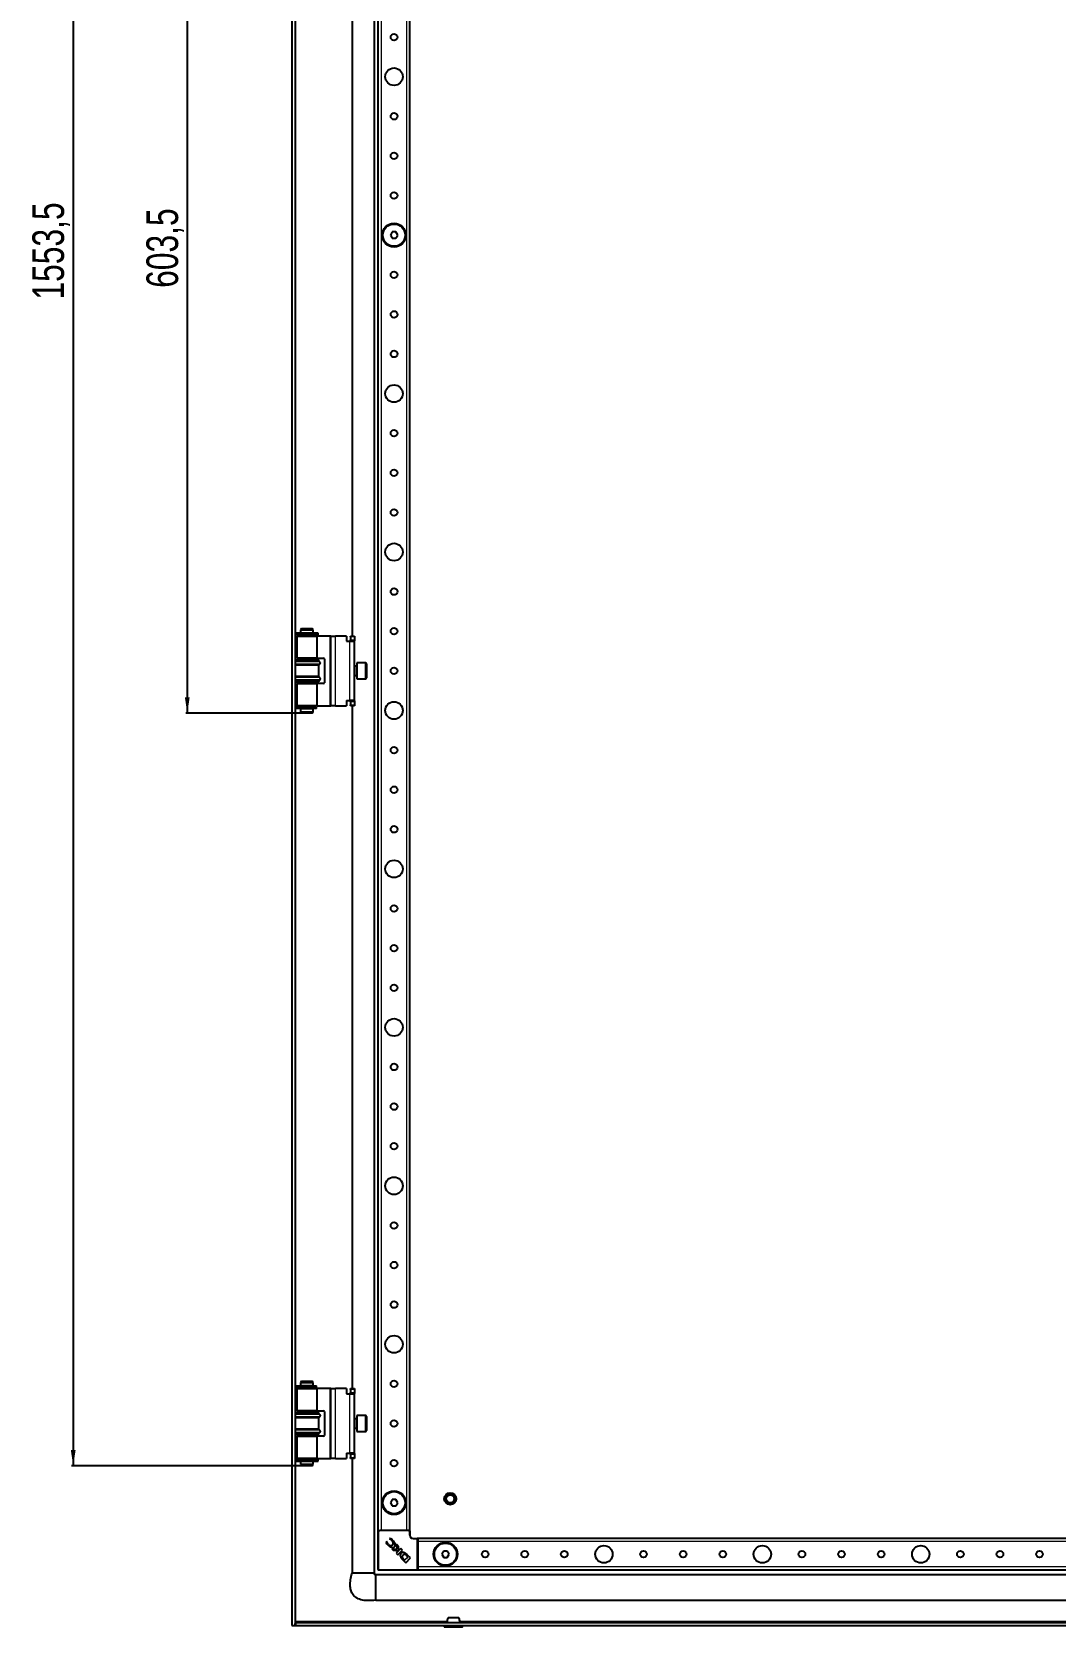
# Model space of a CAD drawing. Header units: millimetres. Extents: x -847 to 1903, y -1011 to 1043.
# Drawn here: x 614 to 1260, y -862 to 145 of the extents above; entities that cross this region are included whole.
import ezdxf

# ---------------------------------------------------------------- set-up
doc = ezdxf.new("R2010")
doc.units = ezdxf.units.MM
doc.layers.add('FORMAT', color=7, linetype='Continuous')
doc.styles.add('SLDTEXTSTYLE0', font='TXT', dxfattribs={"width": 0.75})
doc.dimstyles.new('SLDDIMSTYLE0', dxfattribs={"dimtxt": 20, "dimasz": 10, "dimexe": 0, "dimexo": 0.0625, "dimgap": 5, "dimtad": 2, "dimdec": 1, "dimrnd": 1e-09, "dimzin": 12, "dimdsep": 46, "dimtxsty": 'SLDTEXTSTYLE0', "dimsah": 1, "dimcen": 0.09, "dimadec": 0, "dimazin": 3, "dimtfac": 1, "dimtofl": 0, "dimtmove": 0, "dimatfit": 3, "dimfxl": 0, "dimfrac": 2, "dimtolj": 1, "dimtzin": 12, "dimarcsym": 0})

# ---------------------------------------------------------------- blocks, each defined once
blk = doc.blocks.new('_D_7')
at = {"layer": 'FORMAT'}
for p, q in [((783.8, 793.3), (638.7, 793.3)), ((639.7, 793.3), (639.7, -760.2)), ((783.8, -760.2), (638.7, -760.2))]:
    blk.add_line(p, q, dxfattribs=at)
for points in [[(639.7, 793.3), (638.2, 783.3), (641.2, 783.3)], [(639.7, -760.2), (641.2, -750.2), (638.2, -750.2)]]:
    blk.add_solid(points, dxfattribs=at)
at = {"layer": 'FORMAT', "insert": (613.9, -24.1), "char_height": 20, "attachment_point": 1, "rotation": 90, "style": 'SLDTEXTSTYLE0'}
blk.add_mtext('1553,5', dxfattribs=at)
blk = doc.blocks.new('_D_9')
at = {"layer": 'FORMAT'}
for p, q in [((783.8, 318.3), (710.7, 318.3)), ((711.7, 318.3), (711.7, -285.2)), ((783.8, -285.2), (710.7, -285.2))]:
    blk.add_line(p, q, dxfattribs=at)
for points in [[(711.7, 318.3), (710.2, 308.3), (713.2, 308.3)], [(711.7, -285.2), (713.2, -275.2), (710.2, -275.2)]]:
    blk.add_solid(points, dxfattribs=at)
at = {"layer": 'FORMAT', "insert": (685.9, -16.7), "char_height": 20, "attachment_point": 1, "rotation": 90, "style": 'SLDTEXTSTYLE0'}
blk.add_mtext('603,5', dxfattribs=at)

msp = doc.modelspace()

# ---------------------------------------------------------------- linework, layer by layer
at = {"color": 7, "linetype": 'Continuous', "lineweight": 25}
for p, q in [((777.71, 894.07), (777.71, -860.93)), ((779.71, 894.07), (779.71, -860.93)), ((829.71, 861.07), (829.71, -827.93)), ((832.21, -800.93), (832.21, 834.07)), ((852.21, -800.93), (852.21, 834.07)), ((815.71, 269.57), (815.71, -236.43)), ((841.05, 18.57), (839.9, 16.57)), ((839.9, 16.57), (841.05, 14.57)), ((843.36, 18.57), (841.05, 18.57)), ((841.05, 14.57), (843.36, 14.57)), ((844.52, 16.57), (843.36, 18.57)), ((843.36, 14.57), (844.52, 16.57)), ((780.06, -234.73), (780.06, -235.63)), ((794.36, -234.73), (780.06, -234.73)), ((794.36, -235.63), (780.06, -235.63)), ((780.76, -236.43), (780.76, -250.43)), ((780.76, -236.43), (793.66, -236.43)), ((783.79, -231.68), (783.21, -232.68)), ((783.21, -232.68), (783.21, -234.68)), ((791.21, -232.68), (783.21, -232.68)), ((783.21, -234.68), (791.21, -234.68)), ((783.21, -235.68), (783.21, -236.43)), ((783.21, -235.68), (791.21, -235.68)), ((783.71, -234.68), (783.71, -234.73)), ((783.71, -235.63), (783.71, -235.68)), ((783.79, -231.68), (790.63, -231.68)), ((791.21, -232.68), (790.63, -231.68)), ((790.71, -234.73), (790.71, -234.68)), ((790.71, -235.68), (790.71, -235.63)), ((791.21, -234.68), (791.21, -232.68)), ((791.21, -236.43), (791.21, -235.68)), ((793.66, -250.43), (793.66, -236.43)), ((801.76, -236.43), (793.66, -236.43)), ((794.36, -235.63), (794.36, -234.73)), ((802.26, -236.43), (801.76, -236.43)), ((802.26, -236.43), (805.26, -236.43)), ((802.26, -280.43), (802.26, -236.43)), ((812.26, -236.43), (805.26, -236.43)), ((812.26, -236.43), (812.26, -239.73)), ((812.26, -239.73), (814.26, -239.73)), ((814.26, -239.73), (817.26, -239.73)), ((814.76, -236.43), (817.26, -236.43)), ((814.76, -236.93), (814.76, -236.43)), ((814.76, -236.93), (814.76, -238.93)), ((814.76, -239.43), (814.76, -238.93)), ((817.26, -239.43), (814.76, -239.43)), ((814.76, -239.43), (814.76, -239.73)), ((817.26, -236.43), (817.26, -236.93)), ((817.26, -236.93), (817.26, -238.93)), ((817.26, -238.93), (817.26, -239.43)), ((817.26, -239.73), (817.26, -239.43)), ((817.26, -277.13), (817.26, -239.73)), ((779.71, -251.43), (794.71, -251.43)), ((793.66, -250.43), (780.76, -250.43)), ((783.21, -250.43), (783.21, -251.43)), ((791.21, -251.43), (791.21, -250.43)), ((793.66, -250.43), (797.76, -250.43)), ((794.71, -252.03), (794.71, -251.43)), ((798.26, -250.93), (798.26, -265.93)), ((794.71, -252.03), (779.71, -252.03)), ((794.71, -254.83), (779.71, -254.83)), ((795.41, -252.71), (794.71, -252.03)), ((794.71, -254.83), (795.41, -254.14)), ((794.71, -262.03), (794.71, -254.83)), ((818.51, -255.43), (817.26, -255.43)), ((817.26, -261.43), (818.51, -261.43)), ((824.16, -253.43), (818.76, -253.43)), ((818.76, -253.43), (818.76, -262.75)), ((824.76, -254.03), (824.76, -262.23)), ((794.71, -262.03), (779.71, -262.03)), ((794.71, -264.83), (779.71, -264.83)), ((779.71, -265.43), (794.71, -265.43)), ((780.76, -266.43), (780.76, -280.43)), ((780.76, -266.43), (793.66, -266.43)), ((783.21, -265.43), (783.21, -266.43)), ((791.21, -266.43), (791.21, -265.43)), ((793.66, -280.43), (793.66, -266.43)), ((797.76, -266.43), (793.66, -266.43)), ((795.41, -262.71), (794.71, -262.03)), ((794.71, -264.83), (795.41, -264.14)), ((794.71, -265.43), (794.71, -264.83)), ((818.76, -262.75), (818.76, -263.43)), ((818.76, -263.43), (824.16, -263.43)), ((824.76, -262.23), (824.76, -262.83)), ((780.06, -281.23), (780.06, -282.13)), ((792.95, -281.23), (780.06, -281.23)), ((793.66, -280.43), (780.76, -280.43)), ((783.21, -280.43), (783.21, -281.18)), ((783.21, -281.18), (791.21, -281.18)), ((783.71, -281.18), (783.71, -281.23)), ((790.71, -281.23), (790.71, -281.18)), ((791.21, -281.18), (791.21, -280.43)), ((793.04, -281.23), (792.95, -281.23)), ((793.04, -282.13), (793.04, -281.23)), ((793.24, -281.23), (793.04, -281.23)), ((793.24, -282.13), (793.24, -281.23)), ((793.66, -280.43), (801.76, -280.43)), ((801.76, -280.43), (802.26, -280.43)), ((805.26, -280.43), (802.26, -280.43)), ((805.26, -280.43), (812.26, -280.43)), ((812.26, -277.13), (814.26, -277.13)), ((812.26, -277.13), (812.26, -280.43)), ((817.26, -277.13), (814.26, -277.13)), ((814.76, -277.13), (814.76, -277.43)), ((814.76, -277.43), (817.26, -277.43)), ((814.76, -277.93), (814.76, -277.43)), ((814.76, -277.93), (814.76, -279.93)), ((814.76, -280.43), (814.76, -279.93)), ((817.26, -280.43), (814.76, -280.43)), ((815.71, -280.43), (815.71, -711.43)), ((817.26, -277.43), (817.26, -277.13)), ((817.26, -277.43), (817.26, -277.93)), ((817.26, -277.93), (817.26, -279.93)), ((817.26, -279.93), (817.26, -280.43)), ((792.95, -282.13), (780.06, -282.13)), ((783.21, -282.18), (783.21, -284.18)), ((783.21, -282.18), (791.21, -282.18)), ((783.21, -284.18), (783.79, -285.18)), ((783.21, -284.18), (787.96, -284.18)), ((783.71, -282.13), (783.71, -282.18)), ((787.86, -285.18), (783.79, -285.18)), ((790.63, -285.18), (787.86, -285.18)), ((787.96, -284.18), (791.21, -284.18)), ((790.63, -285.18), (791.21, -284.18)), ((790.71, -282.18), (790.71, -282.13)), ((791.21, -284.18), (791.21, -282.18)), ((793.04, -282.13), (792.95, -282.13)), ((793.24, -282.13), (793.04, -282.13)), ((780.06, -709.73), (780.06, -710.63)), ((780.06, -709.73), (792.95, -709.73)), ((780.06, -710.63), (792.95, -710.63)), ((780.76, -711.43), (780.76, -725.43)), ((780.76, -711.43), (793.66, -711.43)), ((783.79, -706.68), (783.21, -707.68)), ((783.21, -707.68), (783.21, -709.68)), ((791.21, -707.68), (783.21, -707.68)), ((787.96, -709.68), (783.21, -709.68)), ((783.21, -710.68), (783.21, -711.43)), ((787.96, -710.68), (783.21, -710.68)), ((783.71, -709.68), (783.71, -709.73)), ((783.71, -710.63), (783.71, -710.68)), ((783.79, -706.68), (790.63, -706.68)), ((791.21, -709.68), (787.96, -709.68)), ((791.21, -710.68), (787.96, -710.68)), ((791.21, -707.68), (790.63, -706.68)), ((790.71, -709.73), (790.71, -709.68)), ((790.71, -710.68), (790.71, -710.63)), ((791.21, -709.68), (791.21, -707.68)), ((791.21, -711.43), (791.21, -710.68)), ((792.95, -709.73), (793.04, -709.73)), ((792.95, -710.63), (793.04, -710.63)), ((793.04, -710.63), (793.04, -709.73)), ((793.04, -709.73), (793.24, -709.73)), ((793.04, -710.63), (793.24, -710.63)), ((793.24, -710.63), (793.24, -709.73)), ((793.66, -725.43), (793.66, -711.43)), ((801.76, -711.43), (793.66, -711.43)), ((802.26, -711.43), (801.76, -711.43)), ((802.26, -711.43), (805.26, -711.43)), ((802.26, -755.43), (802.26, -711.43)), ((812.26, -711.43), (805.26, -711.43)), ((812.26, -711.43), (812.26, -714.73)), ((812.26, -714.73), (814.26, -714.73)), ((814.26, -714.73), (817.26, -714.73)), ((814.76, -711.43), (817.26, -711.43)), ((814.76, -711.93), (814.76, -711.43)), ((814.76, -711.93), (814.76, -713.93)), ((814.76, -714.43), (814.76, -713.93)), ((817.26, -714.43), (814.76, -714.43)), ((814.76, -714.43), (814.76, -714.73)), ((817.26, -711.43), (817.26, -711.93)), ((817.26, -711.93), (817.26, -713.93)), ((817.26, -713.93), (817.26, -714.43)), ((817.26, -714.73), (817.26, -714.43)), ((817.26, -752.13), (817.26, -714.73)), ((779.71, -726.43), (794.71, -726.43)), ((794.71, -727.03), (779.71, -727.03)), ((794.71, -729.83), (779.71, -729.83)), ((793.66, -725.43), (780.76, -725.43)), ((783.21, -725.43), (783.21, -726.43)), ((791.21, -726.43), (791.21, -725.43)), ((793.66, -725.43), (797.76, -725.43)), ((794.71, -727.03), (794.71, -726.43)), ((795.41, -727.71), (794.71, -727.03)), ((794.71, -729.83), (795.41, -729.14)), ((794.71, -737.03), (794.71, -729.83)), ((798.26, -725.93), (798.26, -740.93)), ((818.51, -730.43), (817.26, -730.43)), ((824.16, -728.43), (818.76, -728.43)), ((818.76, -728.43), (818.76, -738.43)), ((824.76, -729.03), (824.76, -737.83)), ((794.71, -737.03), (779.71, -737.03)), ((794.71, -739.83), (779.71, -739.83)), ((779.71, -740.43), (794.71, -740.43)), ((780.76, -741.43), (780.76, -755.43)), ((780.76, -741.43), (793.66, -741.43)), ((783.21, -740.43), (783.21, -741.43)), ((791.21, -741.43), (791.21, -740.43)), ((793.66, -755.43), (793.66, -741.43)), ((797.76, -741.43), (793.66, -741.43)), ((795.41, -737.71), (794.71, -737.03)), ((794.71, -739.83), (795.41, -739.14)), ((794.71, -740.43), (794.71, -739.83)), ((817.26, -736.43), (818.51, -736.43)), ((818.76, -738.43), (824.16, -738.43)), ((812.26, -752.13), (814.26, -752.13)), ((812.26, -752.13), (812.26, -755.43)), ((817.26, -752.13), (814.26, -752.13)), ((814.76, -752.13), (814.76, -752.43)), ((814.76, -752.43), (817.26, -752.43)), ((814.76, -752.93), (814.76, -752.43)), ((814.76, -752.93), (814.76, -754.93)), ((814.76, -755.43), (814.76, -754.93)), ((817.26, -752.43), (817.26, -752.13)), ((817.26, -752.43), (817.26, -752.93)), ((817.26, -752.93), (817.26, -754.93)), ((817.26, -754.93), (817.26, -755.43)), ((780.06, -756.23), (780.06, -757.13)), ((780.06, -756.23), (794.36, -756.23)), ((780.06, -757.13), (794.36, -757.13)), ((793.66, -755.43), (780.76, -755.43)), ((783.21, -755.43), (783.21, -756.18)), ((787.96, -756.18), (783.21, -756.18)), ((783.21, -757.18), (783.21, -759.18)), ((787.96, -757.18), (783.21, -757.18)), ((783.21, -759.18), (783.79, -760.18)), ((783.21, -759.18), (787.96, -759.18)), ((783.71, -756.18), (783.71, -756.23)), ((783.71, -757.13), (783.71, -757.18)), ((787.86, -760.18), (783.79, -760.18)), ((790.63, -760.18), (787.86, -760.18)), ((791.21, -756.18), (787.96, -756.18)), ((791.21, -757.18), (787.96, -757.18)), ((787.96, -759.18), (791.21, -759.18)), ((790.63, -760.18), (791.21, -759.18)), ((790.71, -756.23), (790.71, -756.18)), ((790.71, -757.18), (790.71, -757.13)), ((791.21, -756.18), (791.21, -755.43)), ((791.21, -759.18), (791.21, -757.18)), ((793.66, -755.43), (801.76, -755.43)), ((794.36, -757.13), (794.36, -756.23)), ((801.76, -755.43), (802.26, -755.43)), ((805.26, -755.43), (802.26, -755.43)), ((805.26, -755.43), (812.26, -755.43)), ((817.26, -755.43), (814.76, -755.43)), ((815.71, -755.43), (815.71, -827.93)), ((841.05, -781.43), (839.9, -783.43)), ((839.9, -783.43), (841.05, -785.43)), ((843.36, -781.43), (841.05, -781.43)), ((844.52, -783.43), (843.36, -781.43)), ((843.36, -785.43), (844.52, -783.43)), ((841.05, -785.43), (843.36, -785.43)), ((832.51, -800.93), (832.21, -800.93)), ((832.21, -825.63), (832.21, -801.23)), ((832.51, -800.93), (833.15, -800.93)), ((834.21, -800.93), (833.15, -800.93)), ((850.21, -800.93), (834.21, -800.93)), ((851.26, -800.93), (850.21, -800.93)), ((851.26, -800.93), (851.91, -800.93)), ((852.21, -800.93), (851.91, -800.93)), ((852.21, -801.23), (852.21, -803.93)), ((837.75, -807.99), (837.07, -808.33)), ((837.89, -808.13), (837.75, -807.99)), ((839.83, -805.93), (839.32, -806.18)), ((839.32, -806.18), (839.43, -806.29)), ((840.88, -812.56), (841.67, -813.35)), ((843.97, -813.03), (840.88, -812.56)), ((841.67, -813.35), (844.94, -813.84)), ((844.94, -813.84), (843.55, -815.23)), ((843.55, -815.23), (844.6, -816.28)), ((843.8, -809.56), (843.97, -813.03)), ((845.08, -810.84), (843.8, -809.56)), ((844.6, -816.28), (847.56, -813.32)), ((845.26, -813.5), (845.08, -810.84)), ((846.5, -812.26), (845.26, -813.5)), ((847.56, -813.32), (846.5, -812.26)), ((854.21, -805.93), (856.91, -805.93)), ((1637.21, -805.93), (857.21, -805.93)), ((857.21, -805.93), (857.21, -806.23)), ((857.21, -806.23), (857.21, -806.88)), ((857.21, -806.88), (857.21, -807.93)), ((857.21, -807.93), (857.21, -823.93)), ((873.55, -813.93), (872.4, -815.93)), ((875.86, -813.93), (873.55, -813.93)), ((877.02, -815.93), (875.86, -813.93)), ((847.61, -819.29), (849.6, -821.28)), ((848.16, -819.04), (848.9, -819.76)), ((848.9, -819.76), (851.08, -817.58)), ((849.6, -821.28), (852.56, -818.32)), ((851.08, -817.58), (850.4, -816.92)), ((850.67, -816.43), (850.65, -816.41)), ((852.56, -818.32), (850.67, -816.43)), ((857.21, -823.93), (857.21, -824.98)), ((857.21, -824.98), (857.21, -825.63)), ((872.4, -815.93), (873.55, -817.93)), ((873.55, -817.93), (875.86, -817.93)), ((875.86, -817.93), (877.02, -815.93)), ((1637.21, -828.93), (830.71, -828.93)), ((856.91, -825.93), (832.51, -825.93)), ((857.21, -825.63), (857.21, -825.93)), ((1637.21, -825.93), (857.21, -825.93)), ((830.71, -844.93), (1718.71, -844.93)), ((777.71, -860.93), (779.71, -860.93)), ((780.01, -858.93), (1769.41, -858.93)), ((780.01, -858.93), (780.01, -860.93)), ((780.01, -860.93), (1769.41, -860.93)), ((780.11, -858.93), (780.31, -858.33)), ((873.96, -860.93), (873.96, -861.68)), ((876.7, -861.93), (874.21, -861.93)), ((885.21, -861.93), (876.7, -861.93)), ((885.46, -861.68), (885.46, -860.93))]:
    msp.add_line(p, q, dxfattribs=at)
at = {"color": 8, "linetype": 'Continuous', "lineweight": 18}
for p, q in [((834.21, -800.93), (834.21, 834.07)), ((850.21, -800.93), (850.21, 834.07)), ((780.31, -234.73), (780.31, 267.87)), ((780.31, -251.43), (780.31, -235.63)), ((801.76, -236.43), (801.76, -280.43)), ((805.26, -280.43), (805.26, -236.43)), ((814.26, -277.13), (814.26, -239.73)), ((817.26, -236.93), (814.76, -236.93)), ((814.76, -238.93), (817.26, -238.93)), ((795.41, -252.71), (779.71, -252.71)), ((795.41, -254.14), (779.71, -254.14)), ((818.51, -261.43), (818.51, -255.43)), ((824.16, -262.75), (824.16, -253.43)), ((795.41, -262.71), (779.71, -262.71)), ((795.41, -264.14), (779.71, -264.14)), ((780.31, -281.23), (780.31, -265.43)), ((824.16, -263.43), (824.16, -262.75)), ((792.95, -282.13), (792.95, -281.23)), ((817.26, -277.93), (814.76, -277.93)), ((814.76, -279.93), (817.26, -279.93)), ((780.31, -709.73), (780.31, -282.13)), ((780.31, -726.43), (780.31, -710.63)), ((792.95, -709.73), (792.95, -710.63)), ((801.76, -711.43), (801.76, -755.43)), ((805.26, -755.43), (805.26, -711.43)), ((814.26, -752.13), (814.26, -714.73)), ((817.26, -711.93), (814.76, -711.93)), ((814.76, -713.93), (817.26, -713.93)), ((795.41, -727.71), (779.71, -727.71)), ((795.41, -729.14), (779.71, -729.14)), ((818.51, -730.84), (818.51, -730.43)), ((818.51, -736.43), (818.51, -730.84)), ((824.16, -738.43), (824.16, -728.43)), ((795.41, -737.71), (779.71, -737.71)), ((795.41, -739.14), (779.71, -739.14)), ((780.31, -756.23), (780.31, -740.43)), ((817.26, -752.93), (814.76, -752.93)), ((814.76, -754.93), (817.26, -754.93)), ((780.31, -858.33), (780.31, -757.13)), ((832.21, -801.23), (832.51, -801.23)), ((832.51, -800.93), (832.51, -801.23)), ((832.51, -801.23), (832.51, -825.63)), ((851.91, -801.23), (832.51, -801.23)), ((851.91, -800.93), (851.91, -801.23)), ((851.91, -803.93), (851.91, -801.23)), ((851.91, -801.23), (852.21, -801.23)), ((852.21, -803.93), (851.91, -803.93)), ((854.21, -805.93), (854.21, -806.23)), ((856.91, -806.23), (854.21, -806.23)), ((856.91, -805.93), (856.91, -806.23)), ((856.91, -825.63), (856.91, -806.23)), ((856.91, -806.23), (857.21, -806.23)), ((1637.21, -807.93), (857.21, -807.93)), ((1637.21, -823.93), (857.21, -823.93)), ((832.51, -825.63), (832.21, -825.63)), ((832.51, -825.63), (856.91, -825.63)), ((832.51, -825.63), (832.51, -825.93)), ((856.91, -825.63), (856.91, -825.93)), ((856.91, -825.63), (857.21, -825.63)), ((875.74, -858.33), (780.31, -858.33)), ((873.96, -861.68), (876.56, -861.68)), ((876.56, -861.68), (885.46, -861.68)), ((1665.74, -858.33), (883.68, -858.33))]:
    msp.add_line(p, q, dxfattribs=at)
at = {"color": 7, "linetype": 'Continuous', "lineweight": 25}
for centre, radius in [((842.21, 141.57), 2.1), ((842.21, 116.57), 5.5), ((842.21, 91.57), 2.1), ((842.21, 66.57), 2.1), ((842.21, 41.57), 2.1), ((842.21, 16.57), 7.5), ((842.21, 16.57), 7), ((842.21, -8.43), 2.1), ((842.21, -33.43), 2.1), ((842.21, -58.43), 2.1), ((842.21, -83.43), 5.5), ((842.21, -108.43), 2.1), ((842.21, -133.43), 2.1), ((842.21, -158.43), 2.1), ((842.21, -183.43), 5.5), ((842.21, -208.43), 2.1), ((842.21, -233.43), 2.1), ((842.21, -258.43), 2.1), ((842.21, -283.43), 5.5), ((842.21, -308.43), 2.1), ((842.21, -333.43), 2.1), ((842.21, -358.43), 2.1), ((842.21, -383.43), 5.5), ((842.21, -408.43), 2.1), ((842.21, -433.43), 2.1), ((842.21, -458.43), 2.1), ((842.21, -483.43), 5.5), ((842.21, -508.43), 2.1), ((842.21, -533.43), 2.1), ((842.21, -558.43), 2.1), ((842.21, -583.43), 5.5), ((842.21, -608.43), 2.1), ((842.21, -633.43), 2.1), ((842.21, -658.43), 2.1), ((842.21, -683.43), 5.5), ((842.21, -708.43), 2.1), ((842.21, -733.43), 2.1), ((842.21, -758.43), 2.1), ((842.21, -783.43), 7.5), ((842.21, -783.43), 7), ((877.71, -780.93), 3.75), ((877.71, -780.93), 3), ((877.71, -780.93), 2.5), ((874.71, -815.93), 7.5), ((874.71, -815.93), 7), ((899.71, -815.93), 2.1), ((924.71, -815.93), 2.1), ((949.71, -815.93), 2.1), ((974.71, -815.93), 5.5), ((999.71, -815.93), 2.1), ((1024.71, -815.93), 2.1), ((1049.71, -815.93), 2.1), ((1074.71, -815.93), 5.5), ((1099.71, -815.93), 2.1), ((1124.71, -815.93), 2.1), ((1149.71, -815.93), 2.1), ((1174.71, -815.93), 5.5), ((1199.71, -815.93), 2.1), ((1224.71, -815.93), 2.1), ((1249.71, -815.93), 2.1)]:
    msp.add_circle(centre, radius, dxfattribs=at)
for centre, radius, start, end in [((797.76, -250.93), 0.5, 0, 90), ((794.71, -253.43), 1, 314.427, 45.573), ((818.51, -255.18), 0.25, 270, 360), ((818.51, -261.68), 0.25, 0, 90), ((824.16, -254.03), 0.6, 0, 90), ((794.71, -263.43), 1, 314.427, 45.573), ((797.76, -265.93), 0.5, 270, 0), ((824.16, -262.83), 0.6, 270, 360), ((794.71, -728.43), 1, 314.427, 45.573), ((797.76, -725.93), 0.5, 0, 90), ((818.51, -730.18), 0.25, 270, 360), ((824.16, -729.03), 0.6, 0, 90), ((794.71, -738.43), 1, 314.427, 45.573), ((797.76, -740.93), 0.5, 270, 0), ((818.51, -736.68), 0.25, 0, 90), ((824.16, -737.83), 0.6, 270, 360), ((832.51, -801.23), 0.3, 90, 180), ((851.91, -801.23), 0.3, 0, 90), ((854.21, -803.93), 2, 180, 270), ((840.2, -808.42), 1.97, 218.45405, 305.887), ((839.8, -808.85), 1.94, 323.30966, 52.34638), ((856.91, -806.23), 0.3, 0, 90), ((850.82, -815.63), 4.87, 200.34448, 228.77765), ((852.63, -814.85), 6.12, 216.98881, 223.07444), ((832.51, -825.63), 0.3, 180, 270), ((856.91, -825.63), 0.3, 270, 0), ((874.21, -861.68), 0.25, 180, 270), ((876.6, -856.43), 0.5, 89.96367, 164.83397), ((882.82, -856.43), 0.5, 15.24646, 90.04596), ((885.21, -861.68), 0.25, 270, 0)]:
    msp.add_arc(centre, radius, start, end, dxfattribs=at)
at = {"color": 8, "linetype": 'Continuous', "lineweight": 18}
msp.add_arc((854.21, -803.93), 2.3, 180, 270, dxfattribs=at)
at = {"color": 7, "linetype": 'Continuous', "lineweight": 25}
for points, knots in [([(837.07, -808.33), (837.25, -808.66), (837.59, -809.29), (838.08, -809.82), (838.3, -810.06)], [0, 0, 0, 0, 0.5367999, 1, 1, 1, 1]), ([(838.66, -809.64), (838.44, -809.38), (838.07, -808.94), (837.94, -808.37), (837.89, -808.13)], [0, 0, 0, 0, 0.5796082, 1, 1, 1, 1]), ([(838.3, -810.06), (838.67, -810.39), (839.37, -811), (840.54, -811.55), (841.48, -811.69), (842.12, -811.54), (842.35, -811.35), (842.47, -811.26)], [0, 0, 0, 0, 0.3156741, 0.5895198, 0.8131992, 0.9090264, 1, 1, 1, 1]), ([(839.43, -806.29), (839.75, -806.43), (840.32, -806.7), (840.78, -807.12), (840.99, -807.32)], [0, 0, 0, 0, 0.5476433, 1, 1, 1, 1]), ([(841.35, -807.03), (841.08, -806.79), (840.62, -806.36), (840.07, -806.06), (839.83, -805.93)], [0, 0, 0, 0, 0.5776526, 1, 1, 1, 1]), ([(842.47, -811.26), (842.61, -811.1), (842.89, -810.77), (843.05, -810.07), (842.92, -809.19), (842.36, -808.12), (841.72, -807.43), (841.35, -807.03)], [0, 0, 0, 0, 0.1305321, 0.2660311, 0.4239974, 0.666819, 1, 1, 1, 1]), ([(849.32, -815.28), (849.12, -815.17), (848.73, -814.96), (848.1, -814.85), (847.5, -814.89), (846.97, -815.09), (846.53, -815.45), (846.24, -815.96), (846.13, -816.62), (846.21, -817.07), (846.25, -817.32)], [0, 0, 0, 0, 0.1380907, 0.2654555, 0.3840134, 0.4961027, 0.6057595, 0.7197905, 0.8476619, 1, 1, 1, 1]), ([(850.17, -815.96), (850.02, -815.82), (849.75, -815.58), (849.46, -815.37), (849.32, -815.28)], [0, 0, 0, 0, 0.5518299, 1, 1, 1, 1]), ([(847.83, -816.55), (847.73, -816.65), (847.57, -816.82), (847.39, -817.1), (847.29, -817.37), (847.29, -817.7), (847.45, -818.1), (847.63, -818.38), (847.74, -818.54)], [0, 0, 0, 0, 0.1768081, 0.3192306, 0.4393795, 0.5523951, 0.7492045, 1, 1, 1, 1]), ([(850.4, -816.92), (850.2, -816.73), (849.84, -816.38), (849.3, -816.05), (848.85, -815.99), (848.51, -816.06), (848.15, -816.25), (847.94, -816.44), (847.83, -816.55)], [0, 0, 0, 0, 0.2746757, 0.5030419, 0.607381, 0.7165791, 0.8434117, 1, 1, 1, 1]), ([(850.65, -816.41), (850.58, -816.34), (850.42, -816.18), (850.25, -816.03), (850.17, -815.96)], [0, 0, 0, 0, 0.486421, 1, 1, 1, 1]), ([(830.71, -844.93), (828.98, -845.1), (825.84, -845.4), (821.51, -844.88), (818.08, -843.46), (815.87, -841.14), (814.78, -838.37), (814.46, -835.33), (814.76, -831.76), (815.37, -829.28), (815.71, -827.93)], [0, 0, 0, 0, 0.1767131, 0.3209108, 0.4403077, 0.5483696, 0.6373998, 0.7388783, 0.8585434, 1, 1, 1, 1]), ([(829.59, -827.93), (829.56, -827.93), (829.48, -827.93), (829.03, -827.93), (828.73, -827.93)], [0, 0, 0, 0, 0.3508613, 1, 1, 1, 1]), ([(830.71, -829.09), (830.61, -829.08), (830.47, -829.06), (830.31, -828.99), (830.23, -828.93), (830.17, -828.87), (830.13, -828.79), (830.1, -828.72), (830.04, -828.55), (829.87, -828.47), (829.72, -828.24), (829.69, -828.04), (829.67, -827.93)], [0, 0, 0, 0, 0.146823, 0.2020406, 0.2476428, 0.2869104, 0.3235687, 0.3607849, 0.4008302, 0.6285129, 0.7943203, 1, 1, 1, 1]), ([(829.71, -827.93), (829.86, -828.15), (830.12, -828.56), (830.53, -828.82), (830.71, -828.93)], [0, 0, 0, 0, 0.5615605, 1, 1, 1, 1]), ([(830.71, -844.93), (830.71, -844.81), (830.71, -844.57), (830.71, -842.72), (830.71, -840.07), (830.71, -836.93), (830.71, -833.78), (830.71, -831.17), (830.71, -829.54), (830.71, -829.32), (830.71, -829.25)], [0, 0, 0, 0, 0.1338561, 0.2677122, 0.4015683, 0.5354244, 0.6692805, 0.8031366, 0.9369927, 1, 1, 1, 1]), ([(779.71, -860.93), (779.73, -860.5), (779.77, -859.94), (779.96, -859.37), (780.01, -859.25)], [0, 0, 0, 0, 0.7734591, 1, 1, 1, 1]), ([(780.31, -858.33), (780.26, -858.49), (780.21, -858.64), (780.11, -858.86), (780.06, -858.93), (780.01, -858.93)], [0, 0, 0, 0, 0.5, 0.5, 1, 1, 1, 1]), ([(876.12, -856.28), (875.93, -857.02), (875.71, -857.88), (875.69, -858.8), (875.69, -858.93)], [0, 0, 0, 0, 0.8581504, 1, 1, 1, 1]), ([(876.63, -855.93), (876.62, -855.93), (876.58, -855.93), (876.86, -855.93), (877.38, -855.93), (878.1, -855.93), (878.95, -855.93), (880.01, -855.93), (881.04, -855.93), (881.92, -855.93), (882.53, -855.93), (882.83, -855.93), (882.79, -855.93), (882.78, -855.93)], [0, 0, 0, 0, 0.0338399, 0.141254, 0.2486978, 0.3157737, 0.4233143, 0.530846, 0.6382096, 0.7457063, 0.853372, 0.9609167, 1, 1, 1, 1]), ([(883.73, -858.93), (883.73, -858.8), (883.71, -857.88), (883.49, -857.02), (883.3, -856.28)], [0, 0, 0, 0, 0.1418495, 1, 1, 1, 1])]:
    msp.add_open_spline(points, degree=3, knots=knots, dxfattribs=at)
for points in [[(816.69, -827.93), (816.4, -827.93), (815.84, -827.93), (815.75, -827.93), (815.71, -827.93)], [(819.14, -827.93), (818.65, -827.93), (817.68, -827.93), (817.02, -827.93), (816.69, -827.93)], [(822.71, -827.93), (822.08, -827.93), (820.83, -827.93), (819.7, -827.93), (819.14, -827.93)], [(826.28, -827.93), (825.72, -827.93), (824.59, -827.93), (823.34, -827.93), (822.71, -827.93)], [(828.73, -827.93), (828.4, -827.93), (827.74, -827.93), (826.76, -827.93), (826.28, -827.93)]]:
    msp.add_open_spline(points, degree=3, dxfattribs=at)
at = {"color": 8, "linetype": 'Continuous', "lineweight": 18}
msp.add_open_spline([(883.26, -856.31), (883.27, -856.31), (883.32, -856.31), (882.97, -856.31), (882.27, -856.31), (881.25, -856.31), (880.06, -856.31), (878.83, -856.31), (877.85, -856.31), (877.02, -856.31), (876.42, -856.31), (876.09, -856.31), (876.14, -856.31), (876.16, -856.31)], degree=3, knots=[0, 0, 0, 0, 0.0388907, 0.1463802, 0.2539733, 0.3613829, 0.4686814, 0.5761648, 0.6836647, 0.7507067, 0.858068, 0.965424, 1, 1, 1, 1], dxfattribs=at)

# ---------------------------------------------------------------- dimensions: what is measured, and where the dimension line sits
at = {"layer": 'FORMAT'}
for base, p1, p2, picture, middle in [((639.7, -760.18), (783.79, 793.32), (783.79, -760.18), '_D_7', (639.7, 16.57)), ((711.7, -285.18), (783.79, 318.32), (783.79, -285.18), '_D_9', (711.7, 16.57))]:
    dim = msp.add_linear_dim(base=base, p1=p1, p2=p2, angle=90, dimstyle='SLDDIMSTYLE0', dxfattribs=at)
    dim.commit()
    dim.dimension.update_dxf_attribs({"geometry": picture, "text_midpoint": middle, "dimtype": 160})

doc.saveas('drawing.dxf')
